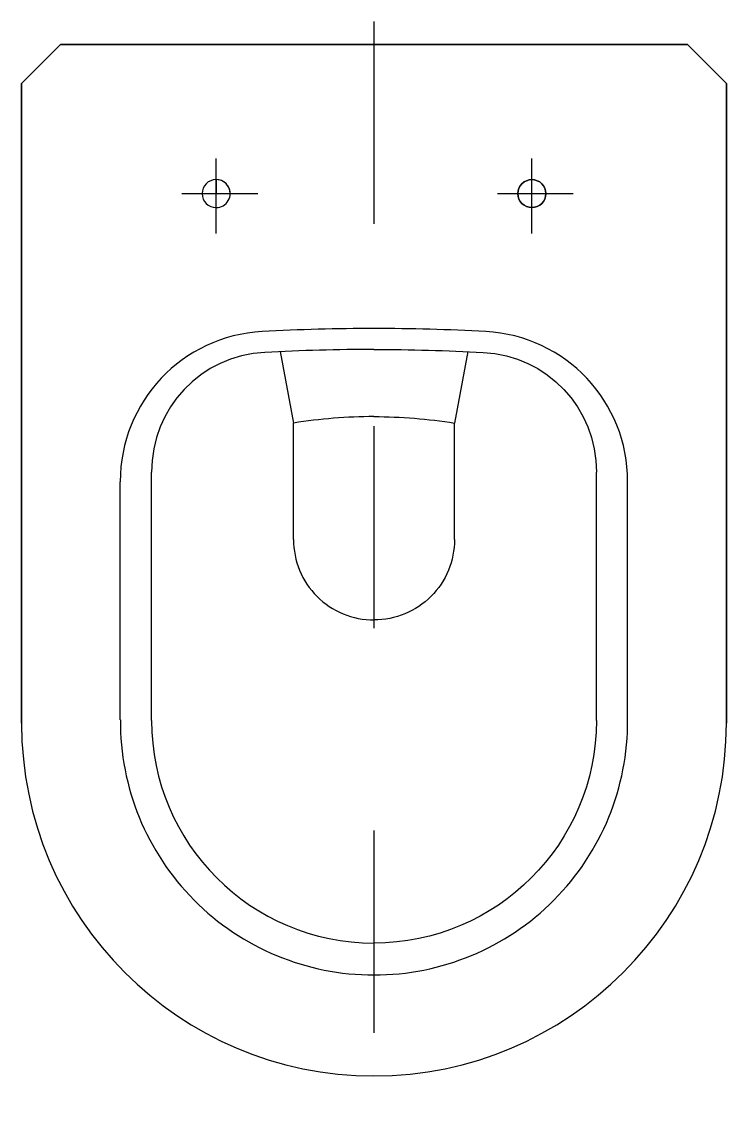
# Model space of a CAD drawing. Extents: x -705.194 to -704.845, y 561.377 to 561.91.
import ezdxf

# ---------------------------------------------------------------- set-up
doc = ezdxf.new("R2010")
doc.units = 0
doc.header["$LTSCALE"] = 0.285048
doc.header["$MEASUREMENT"] = 0
doc.linetypes.add('AXES', pattern=[0.54, 0.3, -0.08, 0.08, -0.08])
doc.linetypes.add('CONTINU', pattern=[0])
doc.layers.get('0').update_dxf_attribs({"linetype": 'CONTINUOUS'})
doc.layers.add('DECA_EIXOS', color=5, linetype='AXES')

msp = doc.modelspace()

# ---------------------------------------------------------------- linework, layer by layer
at = {"linetype": 'CONTINUOUS'}
for p, q in [((-705.17426, 561.89864), (-705.19361, 561.87929)), ((-705.17426, 561.89864), (-704.86417, 561.89864)), ((-704.86417, 561.89864), (-704.84483, 561.87929))]:
    msp.add_line(p, q, dxfattribs=at)
at = {"linetype": 'CONTINUOUS', "flags": 128}
for points in [[(-704.84483, 561.87929), (-704.86417, 561.89864), (-705.17426, 561.89864), (-705.19361, 561.87929), (-705.19361, 561.56303, 1), (-704.84483, 561.56303)], [(-705.09732, 561.83183), (-705.09732, 561.8249), (-705.09039, 561.8249, 0.414233)], [(-704.94112, 561.81797, -1), (-704.94112, 561.83183, -1)]]:
    msp.add_lwpolyline(points, format="xyb", close=True, dxfattribs=at)
at = {"linetype": 'CONTINUOUS'}
for points in [[(-705.19361, 561.56303), (-705.19361, 561.87929)], [(-704.84483, 561.87929), (-704.84483, 561.87929), (-704.84483, 561.56303)]]:
    msp.add_lwpolyline(points, dxfattribs=at)
at = {"linetype": 'CONTINU'}
for points in [[(-705.09732, 561.83183, 1), (-705.09732, 561.81797)], [(-705.09732, 561.81797, 1.000056), (-705.09732, 561.83183)], [(-704.94112, 561.83183, 1), (-704.94112, 561.81797)], [(-704.94112, 561.81797, 1), (-704.94112, 561.83183)], [(-705.01922, 561.74784, 0.013787), (-705.07322, 561.74635)], [(-705.01922, 561.74784, -0.013787), (-704.96522, 561.74635)], [(-705.07322, 561.74635, 0.403813), (-705.12926, 561.68714)], [(-704.96522, 561.74635, -0.403813), (-704.90918, 561.68714)], [(-705.01922, 561.71462, 0.04013), (-705.05907, 561.71141)], [(-705.01922, 561.71462, -0.04013), (-704.97937, 561.71141)], [(-705.05907, 561.65391, 0.414215), (-705.01922, 561.61406, 0.414215)], [(-704.97937, 561.65391, -0.414215), (-705.01922, 561.61406, -0.414215)], [(-705.12926, 561.56432, 0.414213), (-705.01922, 561.45427, 0.414213)], [(-704.90917, 561.56432, -0.414213), (-705.01922, 561.45427, -0.414213)]]:
    msp.add_lwpolyline(points, format="xyb", dxfattribs=at)
for points in [[(-705.0656, 561.74674), (-705.05907, 561.71141)], [(-704.97284, 561.74674), (-704.97937, 561.71141)], [(-705.05907, 561.65391), (-705.05907, 561.71141)], [(-704.97937, 561.65391), (-704.97937, 561.71141)], [(-705.12926, 561.56432), (-705.12926, 561.68714)], [(-704.90917, 561.56432), (-704.90918, 561.68714)], [(-705.14473, 561.56475), (-705.14473, 561.68239)], [(-704.89371, 561.56475), (-704.89371, 561.68239)]]:
    msp.add_lwpolyline(points, dxfattribs=at)
at = {"linetype": 'CONTINUOUS'}
for centre, radius, start, end in [((-705.01922, 560.76796), 0.99024, 90.00004, 93.20023), ((-705.01922, 560.76796), 0.99024, 86.79977, 89.99996), ((-705.0707, 561.68273), 0.07403, 92.9432, 180.2569), ((-704.96774, 561.68273), 0.07403, 359.7431, 87.0568), ((-705.01922, 561.56303), 0.17439, 180, 0), ((-705.01922, 561.56404), 0.12551, 179.6778, 270), ((-705.01922, 561.56404), 0.12551, 270, 0.3222)]:
    msp.add_arc(centre, radius, start, end, dxfattribs=at)
at = {"layer": 'DECA_EIXOS'}
msp.add_line((-705.01922, 561.90997), (-705.01922, 561.37698), dxfattribs=at)
for points in [[(-705.09732, 561.80524), (-705.09732, 561.84225)], [(-704.94112, 561.80524), (-704.94112, 561.84225)], [(-705.11428, 561.8249), (-705.07672, 561.8249)], [(-704.95819, 561.8249), (-704.92063, 561.8249)]]:
    msp.add_lwpolyline(points, dxfattribs=at)

doc.saveas('drawing.dxf')
